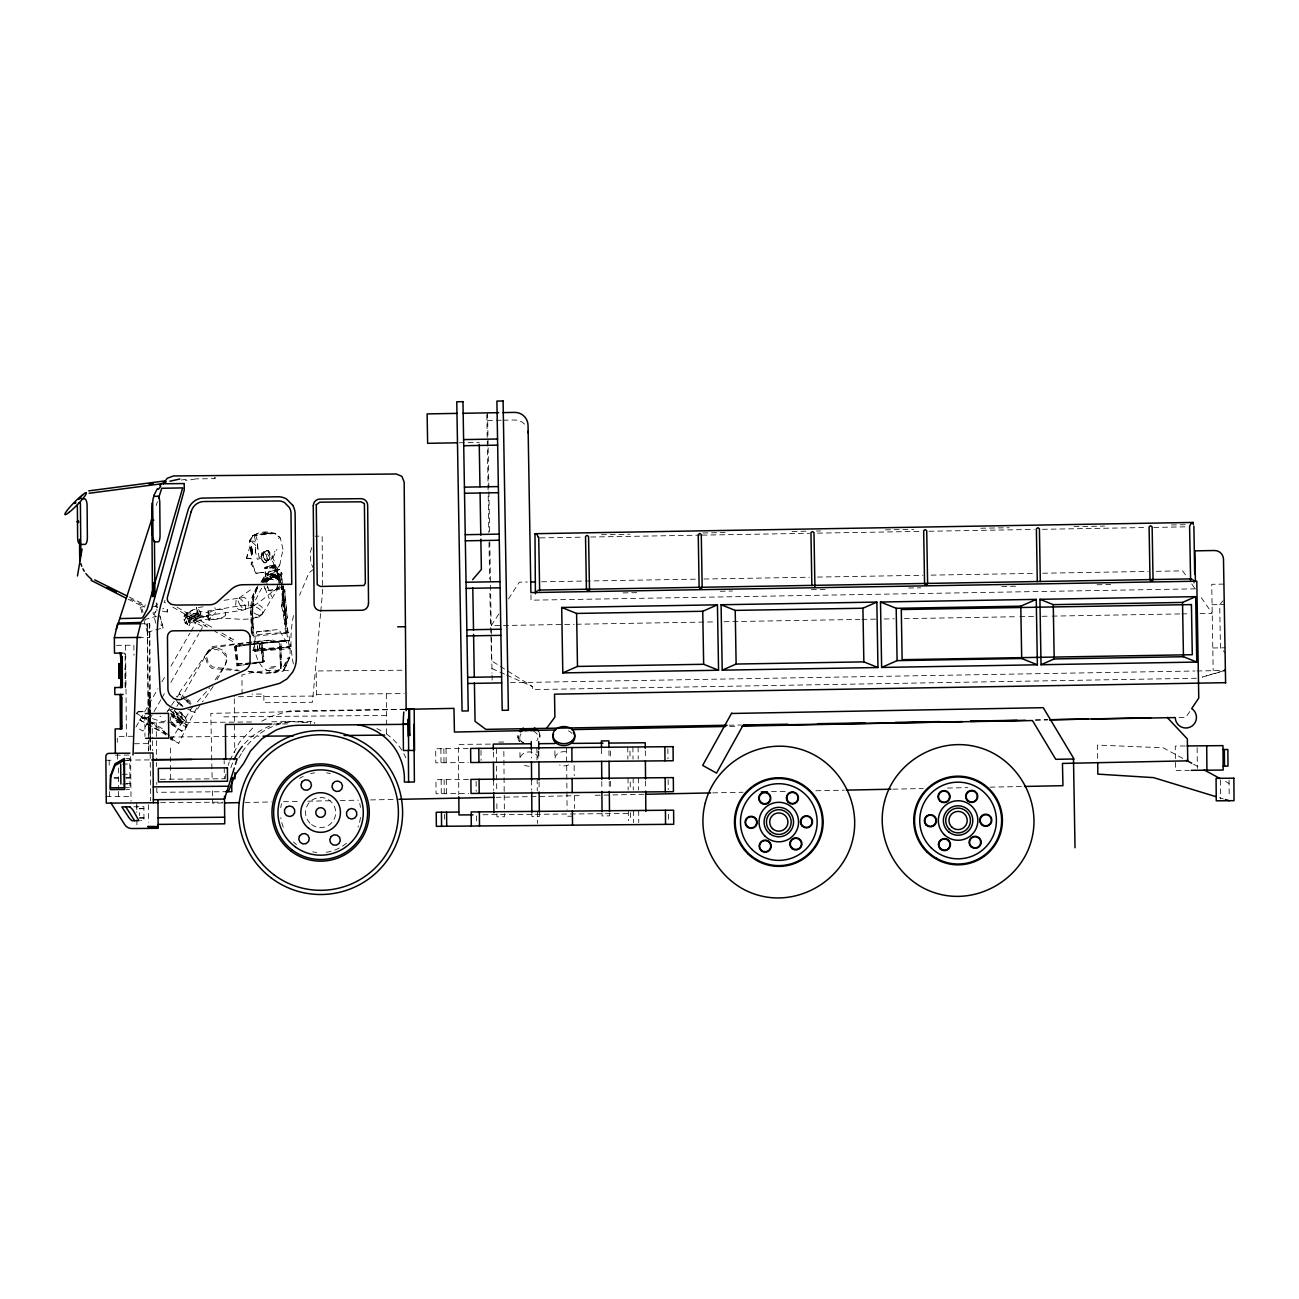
<?xml version="1.0" encoding="UTF-8"?>
<svg xmlns="http://www.w3.org/2000/svg" width="1299" height="1299" viewBox="0 0 1299 1299"><rect width="100%" height="100%" fill="white"/><g stroke="black" fill="none" stroke-linecap="round" stroke-linejoin="round"><path stroke-width="0.75" stroke-dasharray="5 3.75" d="M253.191 632.175L252.623 614.768L254.766 651.367L290.164 648.721L278.96 629.43L256.764 631.817C252.704 644.531 254.344 658.414 263.583 668.449L271.832 672.33L278.327 671.794L283.036 671.145L285.991 666.192L283.036 671.145M282.987 549.331L280.292 537.883C273.407 529.05 252.493 529.781 249.668 542.008L250.139 545.548L246.55 558.148L251.324 558.895L248.482 558.197L250.967 558.651L252.022 565.39L255.822 573.314L263.794 572.437L262.122 572.55L269.445 574.45L278.538 570.147L279.642 564.968L275.973 570.456L274.738 561.704L268.536 550.321L263.551 551.02L263.177 556.459L259.069 557.628L257.429 543.68L253.24 540.936L249.489 541.91L252.022 542.056L255.692 545.288L255.578 552.124L257.267 559.301L261.229 558.261L261.44 552.984L266.295 552.4L273.504 562.857L275.42 570.959L279.772 565.097L283.003 549.331M251.259 627.206L251.243 634.448C252.298 618.032 246.713 597.946 259.021 584.712M252.298 554.3L251.519 547.252L251.681 550.256M195.597 478.974L185.513 480.646M255.578 552.124L255.692 545.288M251.357 630.941L251.08 611.115M290.164 648.721L289.921 657.18L283.085 671.063M187.235 616.44L187.283 615.109L184.263 619.201L185.416 623.39L187.949 618.876L187.121 616.895M215.309 477.48L215.001 478.665L196.117 478.86M251.746 634.123L253.37 595.77L256.845 587.554M252.915 599.277L252.607 624.283M251.486 547.593L251.584 546.376M252.655 553.812L252.591 550.208M248.06 671.274L264.07 673.191L274.657 672.914L281.152 669.586L281.022 643.719L273.504 640.358L253.906 641.738M320.577 613.55L312.442 702.288L263.908 702.71L263.827 694.007L251.974 694.121M320.772 611.537L322.607 591.37L322.136 536.13L315.365 536.195M266.051 574.109L263.535 581.53L271.637 574.223L282.094 574.028L279.447 569.417L271.069 570.846L265.305 574.661L260.206 583.43M125.126 687.431L125.029 668.287M281.022 643.719L281.152 669.586M125.386 687.431L125.11 653.186L120.125 653.105M252.282 596.598L252.038 598.173L255.383 590.055L257.657 587.538M260.985 556.849L262.901 553.244L265.986 553.098L267.675 560.632L266.409 562.597L264.087 562.824L261.408 559.56L260.985 556.849L263.502 553.082M225.068 779.027L226.302 772.142M251.438 547.382L251.99 553.179M169.99 721.383L170.9 716.902L175.868 708.182M251.519 546.944L252.574 550.208M268.52 560.616L266.116 560.941L263.21 557.888L263.324 552.627L266.896 550.63L268.276 550.971L269.835 553.942L269.997 558.489L268.016 560.697L269.478 558.57L269.315 554.024L267.773 551.036L266.376 550.695M266.116 560.941L263.713 557.807L263.307 555.079L263.827 552.546L266.896 550.63M250.804 547.626L250.837 548.178M262.463 582.342L263.307 578.542M264.541 581.059L266.539 579.11L267.464 575.441L273.488 572.973L276.947 569.303M257.007 588.593L252.818 599.537M246.55 558.148L247.703 554.218L246.453 558.213L250.967 558.651M228.186 765.42L229.225 762.091M311.792 547.561L310.591 551.361L310.688 562.305L312.929 567.484M277.499 586.206L276.59 589.015C265.207 595.997 252.818 611.407 238.415 609.377L235.639 605.967L236.077 600.349L252.753 588.138M156.189 505.522L157.423 501.69M257.316 588.593C249.814 603.028 253.467 619.867 252.444 635.471L270.322 633.279L288.735 632.743L290.245 646.772L252.428 650.231M229.744 760.418L239.552 742.151L253.516 727.164M272.806 558.278L276.931 549.347M270.874 560.08L274.998 551.149M155.912 611.163L155.117 612.511L155.766 611.439M283.474 666.858L287.647 658.025M284.79 665.867L289.125 656.921M274.69 533.223C266.344 533.727 251.551 530.301 249.489 541.91L253.013 535.334L273.651 533.191M249.668 542.008L253.029 535.675M196.506 615.515L197.562 607.656L203.082 606.779M171.5 715.879C213.539 741.891 151.999 713.021 179.944 712.972C193.194 718.915 182.964 734.39 178.775 743.239L170.039 739.099L171.971 737.036L169.195 735.445M279.123 586.839L262.317 614.102L259.004 616.944L256.212 617.496L251.227 614.736L250.058 610.611L261.635 588.187M187.689 622.87L187.381 624.722L185.806 621.295L187.949 618.876M176.859 706.445L181.828 697.742M213.198 686.392L202.449 701.882M216.998 679.702L224.63 666.322L226.383 660.899L224.971 654.988L221.463 651.091L216.105 649.321L210.568 650.507L206.362 654.306L181.6 697.368M165.022 600.333L164.015 602.07L165.574 602.963M195.857 618.048L193.843 621.539L204.284 627.531L206.281 624.056M135.924 727.034L157.91 688.779M161.92 681.829L165.915 674.879M170.916 666.176L189.914 633.149M190.904 631.411L195.905 622.708M160.865 699.739L142.874 731.028L136.379 727.294M161.872 698.001L165.866 691.036M170.867 682.348L198.861 633.668M199.867 631.931L202.855 626.719M229.501 639.725L230.508 637.988M498.767 613.989L491.201 625.712L574.239 624.283M508.494 598.92L519.308 582.179L527.426 582.033M265.792 562.759L267.074 560.795L266.847 556.329L264.72 552.643M166.077 734.958L163.739 731.646L164.729 730.135L136.33 713.281L164.015 731.581M169.893 737.264L172.28 738.352L181.746 722.877L181.925 713.443L179.051 710.667M260.985 582.472L263.908 578.087M1189.738 711.56L1185.857 717.405L1177.008 717.551M200.225 704.919L195.191 712.339L189.703 710.975M167.019 711.949L170.396 706.997M171.517 705.341L176.014 698.732M177.135 697.092L179.392 693.78L186.504 698.407M192.95 706.607C187.446 711.592 180.999 734.146 171.257 722.796M215.098 679.913L224.873 665.656L227.081 660.412L225.961 654.176L222.925 650.231L217.696 648.006L212.046 648.704L207.515 652.13L176.437 696.881M187.056 616.522L184.312 620.386L184.085 616.473L187.267 613.372L185.059 615.19M191.002 618.064C186.195 619.201 189.053 630.177 189.768 623.682L200.225 615.206L200.744 612.267L197.838 608.76L192.707 609.848L184.539 614.768L183.922 616.993L188.258 616.635L196.62 613.16L189.232 614.037M197.383 701.898L209.659 687.837M1223.057 600.771L1219.712 604.587L1220.443 647.86L1225.087 652.78M270.63 574.97L282.127 574.028L279.447 569.417L276.216 569.709L272.871 573.427L266.945 575.83L266.133 579.403L275.242 576.383L279.317 578.152L281.445 584.112M167.327 609.637C165.963 616.067 170.948 607.023 162.651 608.711M185.643 616.229L187.121 614.638L185.806 614.508M266.863 581.286L269.526 578.445L272.741 577.276L279.041 578.201L281.152 577.292L282.841 584.063M1194.788 582.845L1193.261 582.861M267.123 581.351L270.923 577.617L275.989 575.798L279.545 577.974L283.052 589.616L281.721 606.195L289.726 648.915L289.174 647.681L282.127 647.909L254.766 651.367M263.226 581.254L266.198 578.299L272.27 575.782L279.48 576.155L281.38 582.358M262.983 582.829C269.153 579.825 265.564 569.108 273.667 568.524L277.012 569.514L279.496 578.006L275.826 575.749L268.016 579.468L275.826 575.749L281.152 577.292M265.028 581.303L268.032 578.315L274.138 575.766L281.331 576.155L280.86 575.116C273.212 572.989 266.75 577.406 261.716 582.585M279.236 585.102L276.508 567.078L274.349 565.097L264.899 567.452L267.026 584.729M166.061 734.844L139.756 720.003C146.365 713.524 156.643 721.594 164.161 721.676L168.561 718.201M267.626 580.442L272.611 577.324L279.041 578.201L279.61 581.611M171.517 724.501L181.86 731.175L186.228 727.375L196.912 707.744M189.021 612.349L192.431 610.221L186.812 613.096M136.33 713.281L138.181 711.803L142.793 711.284M313.676 569.222L308.902 572.859L302.212 589.145A121.002 121.002 0 0 0 299.566 595.234M253.419 650.279L276.346 648.834L290.456 646.61L289.58 640.439L253.191 644.336M239.503 670.917L211.948 668.433L207.499 664.26L205.729 658.398L207.142 652.455L211.331 648.006L256.569 641.365L272.124 639.887L279.707 642.989L280.487 668.855L274.089 672.444L263.567 673.126L247.524 671.648M261.765 721.254L270.679 716.512L289.888 710.91L403.583 709.238M276.768 579.922L279.529 578.51M275.161 576.269L266.311 580.734L275.161 576.269L277.856 577.6L276.216 569.709M234.632 646.87L261.034 643.151L262.869 662.311L236.921 665.819L234.957 651.854L234.632 646.87L261.034 643.151M236.921 665.819L263.616 661.954M267.578 580.312L270.224 579.127L266.977 580.361M170.916 737.507L171.971 737.036M265.954 579.874L272.027 577.357L279.236 577.73L280.194 580.832M214.887 478.698L214.432 477.496M141.948 612.706L140.519 607.347L141.477 607.006L143.02 612.316M161.19 625.468L162.359 625.03L159.988 616.489M143.832 619.85L147.274 632.288L148.524 631.85L145.066 619.396L156.643 616.294M159.712 615.336L163.154 627.79L161.92 628.229L160.93 624.673M278.587 538.5L279.545 537.607M266.539 579.11L273.716 577.065L278.7 579.825L279.545 582.407M184.49 615.417L187.494 614.411M195.061 613.372L189.573 615.726L187.202 618.811L195.759 615.369M139.756 720.003L165.834 733.545M267.221 580.215L271.426 579.175L274.251 579.987M1223.463 670.739L1202.289 677.071L1223.463 671.031M140.519 607.347L145.131 606M270.338 571.398L279.447 569.417M152.47 606.925L156.87 605.707L155.945 606.048L157.049 610.433M147.274 632.288L163.154 627.79M261.408 559.56L264.704 562.678L266.409 562.597M252.672 643.817L283.848 640.504M223.996 600.3L244.342 597.459L247.167 599.375L248.645 602.427L248.385 605.821L246.453 608.63L243.368 610.108L198.276 616.863L197.48 612.657M192.966 615.466L196.198 614.654M197.237 612.381C201.296 610.676 214.562 612.284 209.399 618.973L198.958 620.321L201.702 620.256L198.39 620.678L192.073 624.202L193.519 621.149L200.647 617.22L197.61 618.762L198.406 619.461L197.221 618.519L198.114 618.811L194.639 619.461L189.492 622.773L191.294 619.428L198.487 615.742L187.543 621.133L188.095 619.282L192.479 615.629L197.529 613.956C200.777 618.113 220.002 618.227 214.822 607.688M189.979 621.231L188.355 621.523L189.427 620.743L187.835 623.147L187.348 622.205L188.176 623.796M275.859 565.942L264.899 567.452L275.697 565.796M267.935 590.736C295.831 583.641 265.223 597.313 267.334 586.726M208.051 611.001L209.074 620.256C224.354 614.216 249.57 625.339 262.544 613.518L263.145 610.254L261.992 607.153L259.378 605.058L242.881 605.334L208.051 611.001L208.96 620.273M192.463 616.635L195.581 616.132M254.604 636.185L288.735 632.743M285.147 640.212L289.466 640.586L255.318 644.028M172.572 709.4L169.422 709.887L167.701 710.975L168.497 711.316M253.289 643.249L289.58 640.439M259.946 648.915L259.28 642.696L259.946 648.915L253.857 649.955L253.256 646.886M252.607 535.708L275.258 533.369L263.859 532.996M181.34 479.981L189.378 478.925M251.909 641.982L212.435 646.512L208.149 650.848L206.59 656.758L208.197 662.652L212.533 666.939L238.09 670.073M250.317 663.172L237.408 664.114L235.671 645.457L251.665 643.59M253.662 643.362L262.219 642.696L264.314 661.532L252.315 662.945M235.671 645.457L252.217 643.866M254.214 643.622L262.219 642.696M237.408 664.114L264.314 661.532M259.849 648.899L290.456 646.61M270.354 630.908L256.764 631.817M253.825 643.849L289.368 640.602M270.906 667.004L278.376 666.322M269.202 668.287L276.655 667.621M278.668 576.983L276.606 569.433L279.366 569.417M405.32 709.351L210.795 713.362L212.143 779.221M729.794 726.385L737.897 726.222M1035.53 720.084L1047.676 719.841M222.762 802.961L212.63 803.172L212.354 789.191M245.024 802.506L271.345 801.954M283.491 801.71L299.696 801.369M307.782 801.207L332.089 800.704M340.176 800.541L358.394 800.168M370.556 799.924L394.847 799.421M496.072 797.342L579.078 795.621M595.267 795.297L643.866 794.29M712.696 792.877L743.06 792.244M771.395 791.676L785.57 791.383M815.934 790.75L844.285 790.165M892.868 789.175L923.248 788.542M947.539 788.038L967.787 787.632M990.049 787.162L1022.443 786.496M501.219 420.227L487.693 420.454L487.206 414.771M503.151 420.194L514.729 419.999A13.217 13.217 0 0 1 526.29 426.413M459.375 442.78L479.217 442.439M601.453 534.701L629.853 534.214M702.873 532.963L725.183 532.59M792.13 531.437L808.351 531.161M816.47 531.015L820.53 530.95M885.431 529.846L913.83 529.359M980.761 528.222L1009.161 527.735M1074.078 526.615L1104.491 526.095M1171.438 524.958L1187.659 524.682M540.124 537.883L582.666 537.169M590.769 537.023L700.129 535.156M702.158 535.123L809.488 533.288M817.591 533.142L920.877 531.388M928.98 531.242L1034.296 529.44M1042.399 529.31L1145.686 527.54M1153.788 527.41L1186.182 526.842M541.618 581.79L695.793 579.159M703.912 579.029L809.391 577.227M817.509 577.081L922.988 575.278M931.107 575.132L1034.556 573.379M1042.675 573.232L1148.154 571.43M1156.272 571.3L1182.642 570.846L1186.052 575.749M623.033 592.896L637.208 592.653M720.263 591.24L732.409 591.029M811.404 589.681L825.579 589.437M908.634 588.025L920.78 587.814M1001.805 586.434L1015.98 586.19M1097.005 584.794L1111.181 584.55M1223.918 584.095L1211.723 584.306L1213.185 670.69M1195.535 588.837L531.031 600.187L530.934 594.146M1212.064 604.717L1224.259 604.506M576.269 624.251L713.995 621.896M724.111 621.734L859.808 619.412M861.838 619.379L876.013 619.136M884.116 618.99L894.248 618.811M904.364 618.649L1017.783 616.7M1019.812 616.668L1033.988 616.424M1042.09 616.294L1050.193 616.148M1052.206 616.116L1179.801 613.94M1181.83 613.907L1187.903 613.794M1200.065 613.599L1212.211 613.388L1199.708 595.38M1212.811 647.99L1225.006 647.779M510.41 682.689L1194.966 670.998M1196.996 670.966L1224.275 670.495M1196.411 678.257L532.558 689.607L532.509 686.57L491.558 660.85L489.853 593.286M729.08 725.215L741.242 725.004M1035.319 719.987L1047.481 719.776M140.065 623.78L149.791 623.682L150.619 751.098M138.49 637.452L149.905 637.354M116.439 645.343L133.878 645.181L133.976 655.297M401.943 670.219L316.209 670.966L316.42 696.037L234.258 696.751M316.404 694.364L404.151 693.585M223.801 716.853L386.485 715.44M251.551 721.968L152.178 722.829L152.324 738.725M271.832 721.789L314.667 721.416L314.699 723.657M273.716 724.03L289.823 723.884M133.018 736.273L117.235 736.403L117.3 742.346M170.023 737.004L258.939 736.224M134.43 743.742L150.554 743.613M490.34 744.116L458.352 744.392L458.791 794.728M468.241 748.468L435.685 748.744L435.798 762.822L468.354 762.545M115.367 755.157L129.056 755.044M1185.208 745.967L1175.254 746.048L1175.465 770.453L1189.397 770.339M126.198 758.47L129.77 758.437L130.03 789.419L126.068 789.451M105.901 760.272L113.516 760.207M126.847 760.094L151.756 759.883M124.038 760.418L129.786 760.37M122.528 764.088L129.819 764.023M122.301 774.301L129.9 774.236M114.036 777.646L118.014 777.598M125.954 777.533L129.932 777.5M114.344 778.312L118.241 778.28M126.035 778.215L129.932 778.182M160.394 779.286L224.337 778.734L224.175 760.646M468.501 779.4L435.944 779.692L436.074 793.77L468.63 793.478M126.182 783.378L129.981 783.346M122.691 784.028L129.981 783.963M124.282 787.714L130.014 787.665M227.78 791.692L156.838 792.309L156.757 782.388M106.209 796.579L130.972 796.368M160.605 802.685L222.551 802.149M133.813 806.793L143.864 806.695L143.994 820.627L140.584 820.659M143.88 808.481L139.334 808.514L139.399 815.675M139.334 808.741L143.88 808.692M482.952 814.749L627.774 813.499M139.415 817.85L143.962 817.818M139.415 818.061L143.962 818.029M572.729 816.194L567.143 816.243L567.127 813.791M142.046 711.787L138.181 711.803L136.59 713.183L137.84 711.3L143.978 711.771M275.161 533.564L263.908 533.175L275.161 533.564L280.162 538.03M263.908 533.175L274.609 533.418M167.214 612.056L161.693 610.92M159.939 716.285L160.8 716.399M307.895 722.439L290.083 721.627A66.622 66.168 89.5 0 0 273.147 724.858M300.442 721.854L303.836 722.471M187.9 709.433L190.921 710.082M190.45 613.891L189.979 612.267M269.445 574.45L262.544 572.372L256.049 573.216L251.519 561.623M1219.534 797.748L1223.414 798.934M175.446 698.31L177.476 702.288L182.266 705.422M198.568 614.703L205.486 616.976L191.667 618.259L192.642 616.213L198.747 613.307L199.51 615.255M491.931 668.547L504.84 674.278M506.691 675.107L532.509 686.57M181.925 713.443L179.278 711.381M129.299 597.102L145.423 605.042M130.55 599.066L144.887 606.13M128.228 599.245L144.351 607.201M1182.772 758.389L1163.19 747.802L1097.558 745.074L1097.704 760.564M1193.456 764.169L1200.585 768.018M1225.525 781.495L1229.081 783.411M171.095 738.628L178.775 743.239M177.102 607.266L214.156 628.586M221.885 633.019L234.502 640.277L233.495 642.015L214.855 631.298M172.783 607.104L209.983 628.505M185.773 717.551L179.944 712.972M183.646 698.667L191.067 703.441M170.965 723.527L181.86 731.175M163.739 731.646L167.944 734.357M190.596 704.318L185.481 700.827M176.112 719.906L180.155 722.585M183.013 706.851L178.889 702.012M190.612 703.003L183.256 697.417M170.494 713.898L174.131 716.561M187.738 699.382L190.206 701.33M171.143 721.53L176.989 726.563M181.6 705.958L177.476 702.288M170.965 713.151L181.746 722.877L171.436 714.759M174.845 710.991L182.331 717.925L175.186 712.079M274.349 565.097L266.003 566.38M179.392 693.78L180.496 695.014M155.604 606.032L156.854 607.559M1191.735 583.933L1195.145 588.837M156.643 603.158L157.552 604.587M186.845 623.682L187.381 624.722M264.899 588.09L269.234 598.612M267.448 586.174L271.718 596.744M250.788 549.428L251.308 554.429L250.821 548.064M279.496 578.006L276.33 569.465L279.496 578.006L277.466 569.482M185.026 622.318L185.416 623.39M264.184 586.336L265.337 589.551M282.094 585.979L283.377 589.697L281.721 606.195L283.637 596.209L283.263 585.752M255.578 534.977L257.316 540.222M183.955 619.282L184.312 620.386M171.971 737.329L172.28 738.352M156.107 602.947L157.65 608.257M154.029 612.316L155.604 617.707M280.86 575.116L282.662 581.4M155.848 623.26L152.99 612.706M252.136 553.926L251.584 550.419M254.36 536.114L255.643 541.764M287.761 632.905L283.913 610.351L281.867 586.174M197.302 611.634L196.49 607.429L198.276 616.863M288.151 632.613L284.741 609.734L283.085 585.264M262.869 662.311L260.596 643.362M261.586 556.686L262.008 559.398M263.388 661.077L261.667 642.42M250.821 547.269L250.983 548.551M251.373 553.764L251.568 555.241L251.519 554.121M235.087 646.642L237.668 665.461M124.834 653.105L124.899 654.404M279.041 578.201L280.275 587.911M236.223 645.733L238.318 664.585M250.983 548.454L251.389 552.465M251.178 551.945L250.723 548.811M251.373 553.845L251.178 551.929M285.536 633.246L281.315 585.849M283.231 586.823L286.673 632.386M250.967 549.834L251.08 550.89M284.741 609.734L285.845 622.237M250.886 548.876L250.983 549.883M251.373 552.416L251.47 553.423M251.454 553.342L251.535 554.235M283.426 586.32L283.978 594.065M280.487 668.855L279.707 642.989M487.563 412.871L489.626 533.418M489.772 541.488L492.012 673.126M492.045 675.107L492.159 681.033M486.816 414.901L488.164 493.961M488.197 495.991L488.814 532.476M488.992 542.609L489.626 579.11M257.429 543.68L257.494 550.338M150.375 737.166L149.856 692.318L148.8 692.335L149.174 735.234M149.012 692.335L149.499 735.218M1229.065 780.098L1229.211 796.969M1220.378 780.179L1220.54 798.917M1197.142 747.737L1197.337 768.391M667.848 748.727L667.946 758.795M668.124 779.676L668.206 789.727M668.433 814.262L668.498 822.316M645.311 750.757L645.359 756.992M645.571 781.056L645.635 789.078M638.118 746.974L638.215 759.054M638.377 777.922L638.491 789.987M638.67 810.495L638.767 822.576M632.889 747.022L633.003 759.103M633.165 777.971L633.263 790.036M633.441 810.544L633.555 822.624M629.966 751.066L630.031 759.119M630.226 782.014L630.291 790.068M630.502 812.589L630.567 820.627M627.758 747.071L627.872 759.136M628.034 778.004L628.131 790.084M628.31 810.592L628.407 820.643M610.368 751.066L610.416 757.285M610.627 781.365L610.692 789.386M608.971 750.513L609.02 757.301M609.231 781.381L609.296 789.435M609.507 813.418L609.54 815.869L602.087 815.934L602.07 813.483M601.502 748.711L601.583 757.366M601.794 781.446L601.859 789.5M574.142 765.598L574.239 775.665M574.418 795.719L574.515 808.4M566.543 748.062L567.078 809.423M554.868 750.919L554.949 758.843A9.109 7.128 -0.5 0 1 568.556 752.543M539.864 735.315L539.881 737.215A10.96 8.573 -0.5 0 0 538.387 732.945M538.793 751.131L538.841 757.918M539.053 781.982L539.117 790.052M539.329 813.369L539.361 816.486L531.908 816.551L531.892 813.434M538.159 751.066L538.224 758.989A9.109 7.128 -0.5 0 0 529.05 751.926A9.109 7.128 -0.5 0 0 520.006 759.136L519.909 749.247M536.893 747.867L537.007 759.931M537.169 778.799L537.266 790.88M537.445 811.388L537.559 823.452M531.323 748.354L531.405 757.983M531.6 780.049L531.681 790.117M519.811 737.394L519.844 741.339M517.96 737.41L517.944 735.51A10.96 8.573 -0.5 0 0 523.497 742.898M503.752 742.038L496.315 742.102M503.85 751.423L504.337 809.017M504.385 813.677L504.418 816.779L496.965 816.844L496.949 813.742M496.38 748.662L496.738 790.409M496.851 803.74L496.916 810.04M493.36 752.089L493.425 758.307M493.604 780.374L493.701 790.409M480.987 750.367L481.068 760.418M476.132 781.348L476.213 791.4M476.424 815.934L476.489 823.988M446.028 748.662L446.142 762.74M446.288 779.595L446.418 793.673M443.868 748.679L443.982 762.757M444.128 779.611L444.258 793.689M444.437 814.213L444.502 822.251M440.897 748.695L441.011 762.789M441.157 779.644L441.287 793.721M386.29 693.747L386.647 735.104M310.607 721.448L310.64 723.705M242.085 694.202L241.923 674.96A137.191 137.191 0 0 1 288.768 670.739M234.275 698.748L234.746 752.511M170.396 747.98L170.689 780.147M156.237 722.796L156.383 738.693M156.4 740.674L156.562 760.532M156.578 762.529L156.627 766.491M152.34 740.706L152.421 750.643M149.271 623.699L150.099 743.613M149.645 692.318L150.603 800.817M148.411 804.747L148.573 822.332M144.79 715.457L144.968 736.452M136.72 802.896L136.817 812.378M136.882 819.815L136.931 826.749M130.631 756.619L131.02 801.288M125.597 645.262L126.393 736.322M118.339 767.985L118.534 789.565M118.55 791.513L118.615 799.356M117.397 754.232L117.446 760.175M109.165 760.24L109.23 768.082M109.425 791.594L109.506 799.437M136.785 809.715L136.817 807.426A74.985 63.456 -0.5 0 1 136.898 805.656M360.456 817.412A40.123 40.123 0 0 1 358.004 827.122M346.508 843.181A40.123 40.123 0 0 1 324.701 852.453M316.745 852.469A40.123 40.123 0 0 1 312.75 851.868M296.481 844.577A40.123 40.123 0 0 1 293.428 842.028M283.312 827.268A40.123 40.123 0 0 1 280.828 817.639M280.795 807.637A40.123 40.123 0 0 1 281.477 803.724M299.631 778.328A40.123 40.123 0 0 1 303.154 776.412M310.623 773.668A40.123 40.123 0 0 1 314.569 772.856M326.52 772.84A40.123 40.123 0 0 1 330.449 773.619M359.726 803.496A40.123 40.123 0 0 1 360.424 807.41M293.363 664A121.002 121.002 0 0 1 293.736 614.313M264.769 582.975A6.609 6.592 53.1 0 1 273.553 579.809M277.32 585.232A6.609 6.592 53.1 0 1 274.527 591.191M267.334 581.059A6.609 6.592 53.1 0 1 278.717 580.101M279.285 586.661A6.609 6.592 53.1 0 1 277.077 589.275M376.889 728.625A55.63 55.484 89.5 0 1 381.094 730.671M386.404 733.935A55.63 55.484 89.5 0 1 403.063 752.235M403.81 753.599A55.63 55.484 89.5 0 1 405.824 757.82M404.216 709.692A24.584 1.721 89.5 0 1 404.346 709.222M230.881 767.677A66.622 66.168 89.5 0 1 233.349 761.165M244.553 743.694A66.622 66.168 89.5 0 1 269.9 726.044M238.886 757.999A66.622 66.168 89.5 0 1 241.403 753.436M242.328 751.959A66.622 66.168 89.5 0 1 294.142 721.594M529.18 766.199A9.109 7.128 -0.5 0 1 524.617 765.273M524.423 743.531A9.109 7.128 -0.5 0 1 520.996 733.805M533.434 731.093A9.109 7.128 -0.5 0 1 536.844 740.803M538.354 731.045A10.96 8.573 -0.5 0 1 539.231 738.27M519.47 741.68A10.96 8.573 -0.5 0 1 518.61 734.455M568.67 764.9A9.109 7.128 -0.5 0 1 559.56 764.981M568.377 730.785A9.109 7.128 -0.5 0 1 571.739 733.367M251.162 563.717L251.129 564.497A9.337 2.419 -87.5 0 0 251.746 564.221L252.444 561.882L251.568 564.367A9.337 1.25 -88.9 0 1 251.178 564.448L251.194 563.685A7.567 1.023 -88.9 0 0 251.454 563.701L251.876 562.418L251.779 563.393A7.567 1.965 -87.5 0 1 251.162 563.717M225.377 615.028C224.987 618.308 204.998 623.812 207.174 614.265C209.821 610.839 227.098 604.408 225.377 615.028M200.809 613.631L200.631 614.443L200.809 613.631M289.498 657.375L285.877 666.355L289.498 657.375M142.192 718.103L148.752 718.558L142.192 718.103M210.406 617.902L209.577 618.616L210.406 617.902M284.838 589.746L282.955 591.159L285.91 620.532L287.29 619.493L284.838 589.746M284.741 591.516L283.296 592.604L284.887 609.702L286.332 608.614L284.741 591.516M286.397 609.994L285.082 611.001L285.829 619.152L287.16 618.162L286.397 609.994M258.046 650.344L257.316 644.174L257.884 650.377M251.551 548.795L251.616 550.776L251.551 548.795M267.919 568.085L264.606 568.718L276.508 567.078L267.919 568.085M258.485 615.125L255.465 613.924A6.609 3.15 31.8 0 1 251.535 606.877A6.609 3.15 31.8 0 1 261.099 610.644A6.609 3.15 31.8 0 1 258.485 615.125M170.153 710.212L182.315 720.831L170.153 710.212M174.748 715.603L173.124 714.677L186.683 725.021L174.748 715.603M177.46 714.726L176.226 713.995L186.488 722.082L177.46 714.726M240.283 605.415L238.643 602.476A6.609 2.176 57.8 0 1 240.542 598.904A6.609 2.176 57.8 0 1 245.738 608.257A6.609 2.176 57.8 0 1 240.283 605.415M148.232 714.515L147.436 623.715L148.216 714.515M148.443 738.725L148.248 716.528L148.427 738.725M148.541 750.838L148.459 740.739L148.524 750.838M311.565 824.556A15.052 15.052 0 0 0 335.564 814.359A15.052 15.052 0 0 0 314.748 798.658A15.052 15.052 0 0 0 311.565 824.556"/><path stroke-width="1.5" d="M119.573 675.61C119.427 679.88 119.264 659.291 119.687 664.357M121.684 726.774L121.635 728.771M119.784 677.64L119.752 674.327M119.752 676.081L119.638 674.863L119.752 678.403L119.963 672.703M122.398 686.473L122.171 656.515M119.443 674.132L119.557 678.435L119.605 674.1M119.589 663.724L119.573 667.556M119.963 678.11L119.589 668.352M120.791 728.885L121.684 726.352L121.343 694.608M121.359 728.853L121.797 697.92L120.628 694.527M119.281 670.787L119.232 665.348M1190.598 579.987L1189.592 526.16L1191.151 523.546M586.434 589.421L585.524 536.487L587.018 535.383L588.561 536.438L589.502 591.321M699.138 587.489L698.229 534.555L699.739 533.467L701.281 534.506L702.174 587.44M811.859 585.573L810.949 532.639L812.46 531.535L813.986 532.59L814.928 587.473M924.563 583.641L923.67 530.706L925.164 529.602L926.707 530.658L927.616 583.592M1037.284 581.708L1036.375 528.774L1037.885 527.686L1039.411 528.725L1040.32 581.66M1150.005 579.792L1149.095 526.858L1150.589 525.754L1152.132 526.809L1153.041 579.744M77.453 575.977L82.081 549.022M535.399 593.773L534.993 533.694L1193.196 522.442L1193.229 524.585M537.088 534.717L538.452 537.851M1190.517 579.549L1192.092 579.175M122.041 653.088L114.474 653.153L114.361 637.663L117.527 623.975L140.601 623.764L137.207 637.468L133.034 754.995M77.485 521.743L78.525 521.143M78.492 522.133L77.031 521.76L78.541 521.743M152.892 589.746L147.307 608.987L142.841 617.35A8.362 2.468 -73.2 0 1 141.559 618.097L119.752 618.568M154.516 584.079L182.688 487.904L161.742 488.278L158.657 497.858M234.291 767.985L224.516 799.08L153.363 799.713M235.428 764.332L237.149 758.86L153.022 759.59M121.489 727.878L121.051 728.771M116.309 629.268L152.486 517.018M163.203 483.764L167.246 478.276L173.481 475.954L396.325 474.005L401.846 476.327L404.168 481.994L406.165 710.715M153.785 495.52L157.406 488.651M731.727 712.989L702.662 765.403L716.528 773.1L742.947 725.508L1032.478 720.555L1055.746 759.314L1074.062 759.006L1043.243 707.679L732.019 713.476M78.573 502.745L80.018 502.924L78.573 503.33M535.675 592.799L536.942 591.159M546.554 728.333L554.9 717.097L554.511 694.169L1225.606 682.689M120.434 687.496L121.343 678.159M472.641 579.711L481.377 569.433L480.857 539.182M152.6 520.331L151.252 519.99L152.584 519.405M159.809 485.647L162.554 483.017M120.823 687.463L121.44 656.515L120.125 653.105M699.609 588.691L701.752 588.658M925.034 584.842L927.177 584.794M1150.459 580.978L1152.619 580.945M562.808 672.898L577.487 666.436L703.652 664.276L718.558 670.235L717.438 604.814L561.688 607.477L562.808 672.898L718.558 670.235M561.688 607.477L576.594 613.437L702.743 611.277L717.438 604.814M722.212 670.17L736.127 664.049L863.851 661.873L877.962 667.524L876.841 602.087L721.091 604.749L722.212 670.17L877.962 667.524M721.091 604.749L735.218 610.4L862.926 608.224L876.841 602.087M881.631 667.459L897.089 660.639L1021.696 658.512L1037.381 664.796L1036.261 599.375L880.511 602.022L881.631 667.459L1037.381 664.796M880.511 602.022L896.196 608.305L1020.787 606.178L1036.261 599.375M1041.035 664.731L1054.187 658.934L1183.454 656.726L1196.785 662.068L1195.665 596.647L1039.914 599.31L1041.035 664.731L1196.785 662.068M1039.914 599.31L1053.262 604.636L1182.528 602.427L1195.665 596.647M538.046 590.347L539.556 590.331M1192.238 522.75L1193.196 522.442M79.84 554.722L80.976 555.371L79.856 556.037M169.893 481.215L179.847 479.006M587.197 590.444L588.723 590.412M1225.379 670.17L1224.275 670.495L1225.395 670.479M77.696 522.604L78.541 522.539M88.738 490.876L165.103 480.89M149.19 484.186L153.217 483.65M89.111 493.263L161.417 483.796M163.187 483.78L164.015 483.748M165.038 483.748L184.214 483.553M118.306 623.065L140.828 622.448L151.528 609.41L184.247 490.145L184.231 483.585M405.32 709.351L453.952 708.361L454.439 732.051L555.68 729.973M571.869 729.632L725.751 726.466M741.94 726.141L962.64 721.594M970.743 721.432L1025.398 720.296M1049.706 719.792L1088.172 719.013M1092.215 718.932L1150.93 717.714M224.776 802.912L238.951 802.62M398.89 799.34L494.042 797.375M645.879 794.257L710.667 792.926M761.279 791.87L767.352 791.757M846.315 790.133L890.854 789.207M1024.473 786.463L1062.939 785.668L1062.468 763.422L1187.789 760.841L1187.335 738.904L1167.135 717.389M457.086 413.391L427.127 413.894L427.631 443.316L457.394 442.813M462.915 413.293L498.702 412.676M502.681 412.611L514.599 412.4A13.217 13.217 0 0 1 528.043 425.39L530.901 592.588L1196.785 581.205L1198.766 698.001L1191.686 708.637L1193.229 709.774A10.603 10.603 0 0 1 1190.079 727.131A10.603 10.603 0 0 1 1175.254 717.584L1049.511 719.743M463.613 439.598L497.549 439.013M463.711 445.719L497.663 445.135M464.425 487.157L498.361 486.573M464.522 493.279L498.475 492.694M465.237 534.701L499.173 534.116M465.334 540.822L499.287 540.238M466.049 582.261L499.985 581.676M531.486 581.968L535.545 581.903M466.146 588.382L500.099 587.798M539.913 590.038L1191.134 578.899M466.861 629.804L500.813 629.219M466.958 635.925L500.911 635.341M467.672 677.364L501.625 676.779M467.77 683.485L501.723 682.901M727.05 725.248L485.842 729.372L475.061 721.367L474.411 682.917M743.272 724.972L787.892 724.209M818.321 723.689L864.955 722.894M895.384 722.374L939.989 721.611M970.418 721.091L1017.068 720.296M81.35 498.848L84.597 498.816A6.836 2.436 89.5 0 1 87.098 505.636L87.374 537.542A6.836 2.436 89.5 0 1 85.003 544.395L80.132 544.443A6.836 2.436 89.5 0 1 79.807 544.395M320.658 610.627L362.112 610.254A6.609 6.576 89.5 0 0 368.461 603.499M397.689 626.816L405.434 626.735M114.344 637.663L140.828 637.436M122.203 663.659L119.037 663.692L119.118 678.143L122.155 678.11M114.783 687.544L122.301 687.48M123.145 694.478L114.832 694.559L114.783 687.544M405.58 709.222L414.186 709.14L414.543 750.416L403.421 750.513L403.193 724.176A24.584 1.721 89.5 0 1 403.827 712.031M145.358 713.557L168.513 713.346L168.74 738.157L145.569 738.352M271.702 724.046L225.409 724.436L225.717 759.233L224.175 759.249M403.193 724.176L408.422 724.144A24.584 1.721 89.5 0 1 409.575 709.189A35.593 3.946 89.5 0 0 408.99 711.722M121.797 728.885L115.14 728.934L115.351 753.144M262.983 736.192L293.395 735.916M344.073 735.478L384.634 735.12M531.275 743.759L493.295 744.1L493.344 749.653M538.728 743.694L554.803 743.548M572.891 743.401L603.028 743.142M609.069 743.077L645.246 742.768L645.294 748.321M129.932 753.176L108.872 753.355A3.036 3.036 0 0 0 105.852 756.424L106.274 803.155L158.608 802.701M134.706 753.144L152.957 752.982L153.396 802.75M1187.042 745.951L1222.96 745.626L1223.171 770.047L1191.199 770.323M1222.992 749.555L1227.864 749.507L1228.01 766.069L1223.138 766.118M151.756 759.883L191.976 759.525M231.433 778.669L234.973 778.637L234.924 772.613M153.25 786.885L228.559 786.22M225.75 791.708L231.839 791.659A66.622 66.168 89.5 0 1 232.537 777.792M458.693 812.07L436.237 812.265L436.35 826.343L673.726 824.28L673.613 810.186L471.18 811.956L471.293 826.05M472.966 814.846L458.969 814.96L458.807 796.725M158.088 817.802L224.678 817.217M158.137 824.394L224.727 823.81L224.483 796.271M158.153 826.489L147.68 826.57L158.169 826.895M226.335 791.318L228.559 791.383L235.103 774.918L243.562 763.633L250.528 750.968L261.797 738.887L275.534 730.363A58.455 58.309 89.5 0 1 298.835 725.28L407.675 724.322A35.593 3.946 89.5 0 1 408.016 719.419M534.993 533.694L535.967 533.954M1215.653 796.563L1153.577 777.63L1097.817 774.123L1097.72 762.497M1225.363 799.534L1229.244 800.704M127.513 596.209L94.697 579.89M107.249 587.57L116.212 591.987M126.425 598.368L91.06 580.344M1186.344 760.321L1191.686 763.211M1204.157 769.95L1220.183 778.604M120.888 694.527L121.408 726.774M120.255 653.137L121.213 664.39M1193.213 579.939L1194.544 581.546M74.709 503.541L75.894 502.599L74.611 503.363M120.758 694.624L121.505 697.92M292.778 505.36L286.543 499.027A16.627 16.546 89.5 0 0 278.067 496.754L201.913 498.102A16.465 16.367 89.5 0 0 192.333 502.827A17.179 17.098 89.5 0 0 188.387 509.013L160.735 605.139A108.142 107.59 89.5 0 0 157.455 637.695L160.004 688.632A21.433 21.32 89.5 0 0 161.872 697.206L166.97 704.237L171.744 707.435A19.81 19.696 89.5 0 0 182.883 709.189L279.577 683.388L287.014 678.906L292.616 672.168A27.49 27.344 89.5 0 0 296.367 657.992L295.117 514.095A17.877 17.796 89.5 0 0 292.778 505.36M125.824 806.858L134.576 820.708M111.016 803.123L124.785 824.686A8.411 8.411 0 0 0 131.93 828.535L158.169 828.307L157.926 799.664M119.167 663.692L119.313 678.143L119.07 663.692L119.297 667.166M409.088 731.824L409.802 735.575L409.575 709.189M119.703 666.663L119.638 665.088L119.752 673.532M119.459 678.143L119.346 669.066M1225.606 683.014L1223.496 559.187A8.817 8.817 0 0 0 1214.533 550.516L1194.885 550.857L1195.405 581.238M1193.878 526.095L1194.707 574.434M1182.528 602.427L1183.454 656.726M1073.494 759.006L1075.02 847.76M1053.262 604.636L1054.187 658.934M1020.787 606.178L1021.696 658.512M896.196 608.305L897.089 660.639M862.926 608.224L863.851 661.873M735.218 610.4L736.127 664.049M702.743 611.277L703.652 664.276M576.594 613.437L577.487 666.436M538.728 537.283L539.637 590.672M479.25 444.453L479.964 486.784M480.078 492.824L480.792 535.156M472.787 587.798L473.518 630.307M473.583 634.35L474.297 676.844M1224.356 749.539L1224.502 766.101M1206.706 745.772L1206.917 770.177M664.861 746.746L664.991 760.824M665.137 777.679L665.267 791.773M665.429 810.267L665.543 824.345M645.392 761.003L645.554 779.059M645.668 791.091L645.83 811.339M608.939 747.688L608.874 740.868L601.437 740.933L601.502 747.753M609.052 761.263L609.215 779.368M609.312 791.4L609.491 811.648M601.616 761.328L601.778 779.432M601.875 791.464L602.054 811.713M571.836 747.558L571.966 761.636M572.112 778.491L572.226 792.585M572.388 811.079L572.518 825.157M538.695 741.485L538.776 749.247M538.874 761.88L539.036 779.985M539.15 792.017L539.312 812.265M531.259 741.55L531.323 749.312M531.437 761.945L531.6 780.049M531.697 792.081L531.876 812.33M493.458 762.318L493.604 780.374M493.717 792.422L493.896 812.654M478.811 748.37L478.925 762.448M479.071 779.303L479.201 793.397M479.363 811.891L479.493 825.969M446.58 812.167L446.71 826.261M441.449 812.216L441.579 826.31M413.894 724.274L414.397 781.998L404.411 782.095L404.362 776.023A55.63 55.484 89.5 0 0 357.663 724.761M408.422 724.144L408.649 750.481M408.097 724.322L408.211 736.273M408.324 750.205L408.6 782.063M368.526 603.499L367.666 505.376A6.609 6.576 89.5 0 0 361.138 498.67L319.684 499.092A6.609 6.576 89.5 0 0 313.319 505.847M313.27 505.847L314.114 603.97A6.609 6.576 89.5 0 0 320.658 610.692M154.451 540.904L154.938 596.517M153.607 582.65L153.72 596.566M151.951 503.168L152.227 535.074M151.739 507.065L152.519 596.614M120.823 653.105L121.002 671.307M121.034 677.38L121.148 687.496M119.881 663.692L119.914 676.795L119.946 674.392M120.109 694.51L120.385 728.885M120.693 764.104L120.872 784.044M80.408 503.33L80.863 555.322M79.515 539.345L79.661 555.371A30.25 30.056 89.5 0 0 80.213 560.908M78.378 521.37L78.395 522.295M119.93 672.752L119.8 675.691M119.589 672.703L119.8 676.454M528.027 431.268A13.217 13.217 0 0 1 528.173 432.989M234.064 759.59A66.622 66.168 89.5 0 1 242.312 746.357M78.622 543.047A6.836 2.436 89.5 0 1 77.631 537.624L77.355 505.717A6.836 2.436 89.5 0 1 77.355 504.824M78.801 499.401A6.836 2.436 89.5 0 1 79.726 498.865M80.441 498.069A11.22 11.155 89.5 0 1 81.123 496.9M81.951 495.828A11.22 11.155 89.5 0 1 82.892 494.87M85.085 493.311A11.22 11.155 89.5 0 1 86.319 492.743M91.774 579.37A30.25 30.056 89.5 0 1 85.864 573.509M84.289 571.219A30.25 30.056 89.5 0 1 82.909 568.8M81.772 566.25A30.25 30.056 89.5 0 1 80.879 563.62M158.397 489.35A29.065 27.1 89.5 0 1 160.703 486.476M163.349 483.942A29.065 27.1 89.5 0 1 166.272 481.799M525.738 730.639A9.109 7.128 -0.5 0 1 532.005 730.574M520.461 731.873A10.96 8.573 -0.5 0 1 534.344 729.827M519.373 731.207A10.96 8.573 -0.5 0 1 523.367 728.041M534.327 727.943A10.96 8.573 -0.5 0 1 538.354 731.045M573.33 732.636A10.96 8.573 -0.5 0 1 564.886 745.545A10.96 8.573 -0.5 0 1 553.553 734.146M250.122 636.445L250.041 662.068A8.947 8.898 89.5 0 1 244.261 670.43L180.577 699.593A10.863 10.814 89.5 0 1 173.465 698.229L170.153 695.257A11.642 11.577 89.5 0 1 167.928 689.688L167.474 637.176A6.17 6.138 89.5 0 1 172.199 630.843L241.955 630.275A7.875 7.826 89.5 0 1 250.074 636.461M316.274 504.726L317.216 584.696L320.544 586.466L364.012 585.476L365.36 583.105L364.386 503.574L361.057 501.82L319.814 502.177L316.274 504.726M705.26 803.042C694.835 842.337 720.36 885.674 759.785 895.612C799.08 906.036 842.418 880.511 852.355 841.086C862.78 801.775 837.254 758.454 797.83 748.516C758.535 738.092 715.197 763.617 705.26 803.042M884.538 801.483C874.113 840.778 899.639 884.116 939.063 894.037C978.358 904.477 1021.696 878.952 1031.633 839.511C1042.058 800.216 1016.532 756.879 977.108 746.957C937.797 736.517 894.475 762.058 884.538 801.483M110.447 775.649L110.155 789.597L124.688 789.467L124.412 758.47L114.945 763.844L110.447 775.649M110.724 776.883L110.529 787.827L124.282 787.714L124.038 760.418L115.059 765.533L110.724 776.883M299.42 836.15L298.77 839.365L300.134 842.337L302.976 843.944L306.223 843.571L308.626 841.362L309.276 838.164L307.928 835.192L305.086 833.585L301.839 833.958L299.42 836.15M332.625 783.687L331.976 786.885L333.323 789.857L336.181 791.464L339.429 791.107L341.832 788.899L342.481 785.684L341.134 782.712L338.276 781.105L335.028 781.478L332.625 783.687M152.243 519.584L153.639 520.152L152.243 519.584M191.148 511.676L167.506 596.874A6.316 6.284 89.5 0 0 168.107 601.697L170.981 604.246L175.868 605.074L209.837 604.782A11.853 11.788 89.5 0 0 217.615 601.713L231.352 589.275A17.52 17.423 89.5 0 1 242.848 584.729L291.739 584.306L290.992 512.391A13.623 13.558 89.5 0 0 289.336 507.471L284.562 502.616A12.73 12.665 89.5 0 0 279.788 500.992L203.748 501.528A13.299 13.234 89.5 0 0 191.229 511.692M302.245 781.527L300.946 784.515L301.644 787.714L304.096 789.873L307.343 790.198L310.169 788.525L311.468 785.538L310.77 782.339L308.318 780.179L305.054 779.871L302.245 781.527M331.083 836.524L329.784 839.511L330.498 842.71L332.934 844.87L336.197 845.178L339.007 843.522L340.306 840.534L339.607 837.335L337.155 835.176L333.908 834.851L331.083 836.524M286.462 807.02L284.562 809.683L284.595 812.947L286.527 815.577L289.645 816.551L292.746 815.512L294.646 812.849L294.613 809.586L292.681 806.955L289.563 805.981L286.462 807.02M348.505 809.537L346.606 812.2L346.638 815.463L348.587 818.094L351.688 819.068L354.789 818.029L356.689 815.366L356.657 812.102L354.724 809.472L351.607 808.498L348.505 809.537M462.964 401.667L456.777 401.764L462.054 711.024L468.241 710.91L462.964 401.667M503.086 400.969L496.9 401.082L502.193 710.326L508.38 710.228L503.086 400.969M1191.427 604.587L901.279 609.54L902.139 659.681L1192.287 654.712L1191.427 604.587M157.958 496.283L154.419 496.315A6.836 1.77 89.5 0 0 152.697 503.168L152.973 535.074A6.836 1.77 89.5 0 0 154.808 541.894L158.348 541.862A6.836 1.77 89.5 0 0 160.053 535.009L159.777 503.103A6.836 1.77 89.5 0 0 157.958 496.283M673.061 746.665L470.628 748.435L470.741 762.529L673.174 760.759L673.061 746.665M227.406 767.839L158.316 768.44L158.429 781.884L227.536 781.267L227.406 767.839M673.32 777.614L470.887 779.384L471.017 793.462L673.45 791.692L673.32 777.614M1233.855 778.182L1216.075 778.345L1216.27 800.817L1234.05 800.671L1233.855 778.182M129.803 806.825L121.846 806.89L128.146 816.422A6.316 1.137 56.5 0 0 130.095 819.052L131.962 820.724L138.896 820.676L133.618 811.144A6.398 1.153 56.5 0 0 132.06 808.968L129.803 806.825M760.5 802.538A6.073 6.073 0 0 0 770.648 799.729A6.073 6.073 0 0 0 763.13 792.358A6.073 6.073 0 0 0 760.5 802.538M802.23 826.148A6.073 6.073 0 0 0 812.378 823.339A6.073 6.073 0 0 0 804.86 815.967A6.073 6.073 0 0 0 802.23 826.148M746.86 826.635A6.073 6.073 0 0 0 757.008 823.826A6.073 6.073 0 0 0 749.507 816.454A6.073 6.073 0 0 0 746.86 826.635M760.922 850.488A6.073 6.073 0 0 0 771.054 847.679A6.073 6.073 0 0 0 763.552 840.307A6.073 6.073 0 0 0 760.922 850.488M788.184 802.295A6.073 6.073 0 0 0 798.317 799.486A6.073 6.073 0 0 0 790.815 792.114A6.073 6.073 0 0 0 788.184 802.295M792.195 848.734A6.073 6.073 0 0 0 801.889 844.626A6.073 6.073 0 0 0 793.478 838.277A6.073 6.073 0 0 0 792.195 848.734M760.841 802.197A5.586 5.586 0 0 0 770.161 799.599A5.586 5.586 0 0 0 763.26 792.828A5.586 5.586 0 0 0 760.841 802.197M802.571 825.807A5.586 5.586 0 0 0 811.907 823.225A5.586 5.586 0 0 0 804.99 816.438A5.586 5.586 0 0 0 802.571 825.807M747.201 826.294A5.586 5.586 0 0 0 756.538 823.696A5.586 5.586 0 0 0 749.637 816.925A5.586 5.586 0 0 0 747.201 826.294M761.263 850.147A5.586 5.586 0 0 0 770.583 847.549A5.586 5.586 0 0 0 763.682 840.778A5.586 5.586 0 0 0 761.263 850.147M788.525 801.954A5.586 5.586 0 0 0 797.846 799.372A5.586 5.586 0 0 0 790.945 792.585A5.586 5.586 0 0 0 788.525 801.954M792.487 848.344A5.586 5.586 0 0 0 801.402 844.561A5.586 5.586 0 0 0 793.673 838.732A5.586 5.586 0 0 0 792.487 848.344M747.721 853.687A44.345 44.345 0 0 0 821.731 833.162A44.345 44.345 0 0 0 766.962 779.335A44.345 44.345 0 0 0 747.721 853.687M756.668 859.548A43.533 43.533 0 0 0 822.332 822.494A43.533 43.533 0 0 0 757.414 784.141A43.533 43.533 0 0 0 756.668 859.548M751.942 849.4A38.337 38.337 0 0 0 815.918 831.669A38.337 38.337 0 0 0 768.553 785.116A38.337 38.337 0 0 0 751.942 849.4M772.418 828.567A9.109 9.109 0 0 0 787.632 824.345A9.109 9.109 0 0 0 776.364 813.271A9.109 9.109 0 0 0 772.418 828.567M770.145 830.889A12.373 12.373 0 0 0 790.782 825.157A12.373 12.373 0 0 0 775.503 810.138A12.373 12.373 0 0 0 770.145 830.889M764.965 836.15A19.745 19.745 0 0 0 797.927 827.008A19.745 19.745 0 0 0 773.522 803.026A19.745 19.745 0 0 0 764.965 836.15M769.982 833.861A14.744 14.744 0 0 0 793.445 823.81A14.744 14.744 0 0 0 773.002 808.514A14.744 14.744 0 0 0 769.982 833.861M939.778 800.98A6.073 6.073 0 0 0 949.91 798.171A6.073 6.073 0 0 0 942.408 790.782A6.073 6.073 0 0 0 939.778 800.98M981.508 824.589A6.073 6.073 0 0 0 991.657 821.78A6.073 6.073 0 0 0 984.139 814.392A6.073 6.073 0 0 0 981.508 824.589M926.138 825.076A6.073 6.073 0 0 0 936.287 822.267A6.073 6.073 0 0 0 928.769 814.879A6.073 6.073 0 0 0 926.138 825.076M940.184 848.929A6.073 6.073 0 0 0 950.332 846.12A6.073 6.073 0 0 0 942.83 838.732A6.073 6.073 0 0 0 940.184 848.929M967.446 800.736A6.073 6.073 0 0 0 977.595 797.927A6.073 6.073 0 0 0 970.093 790.539A6.073 6.073 0 0 0 967.446 800.736M971.473 847.159A6.073 6.073 0 0 0 981.151 843.051A6.073 6.073 0 0 0 972.756 836.718A6.073 6.073 0 0 0 971.473 847.159M940.119 800.622A5.586 5.586 0 0 0 949.439 798.041A5.586 5.586 0 0 0 942.538 791.253A5.586 5.586 0 0 0 940.119 800.622M981.849 824.248A5.586 5.586 0 0 0 991.169 821.65A5.586 5.586 0 0 0 984.269 814.879A5.586 5.586 0 0 0 981.849 824.248M926.479 824.719A5.586 5.586 0 0 0 935.816 822.137A5.586 5.586 0 0 0 928.899 815.35A5.586 5.586 0 0 0 926.479 824.719M940.541 848.572A5.586 5.586 0 0 0 949.861 845.99A5.586 5.586 0 0 0 942.96 839.203A5.586 5.586 0 0 0 940.541 848.572M967.804 800.395A5.586 5.586 0 0 0 977.124 797.797A5.586 5.586 0 0 0 970.223 791.026A5.586 5.586 0 0 0 967.804 800.395M971.766 846.769A5.586 5.586 0 0 0 980.664 842.986A5.586 5.586 0 0 0 972.935 837.173A5.586 5.586 0 0 0 971.766 846.769M926.999 852.128A44.345 44.345 0 0 0 1001.009 831.604A44.345 44.345 0 0 0 946.224 777.776A44.345 44.345 0 0 0 926.999 852.128M935.946 857.973A43.533 43.533 0 0 0 1001.61 820.936A43.533 43.533 0 0 0 936.693 782.583A43.533 43.533 0 0 0 935.946 857.973M931.204 847.841A38.337 38.337 0 0 0 995.196 830.093A38.337 38.337 0 0 0 947.832 783.557A38.337 38.337 0 0 0 931.204 847.841M951.696 826.992A9.109 9.109 0 0 0 966.911 822.787A9.109 9.109 0 0 0 955.642 811.713A9.109 9.109 0 0 0 951.696 826.992M949.407 829.314A12.373 12.373 0 0 0 970.061 823.598A12.373 12.373 0 0 0 954.781 808.579A12.373 12.373 0 0 0 949.407 829.314M944.243 834.591A19.745 19.745 0 0 0 977.205 825.45A19.745 19.745 0 0 0 952.8 801.467A19.745 19.745 0 0 0 944.243 834.591M949.244 832.302A14.744 14.744 0 0 0 972.707 822.251A14.744 14.744 0 0 0 952.281 806.955A14.744 14.744 0 0 0 949.244 832.302M271.296 877.994A81.967 81.967 0 0 0 401.992 822.511A81.967 81.967 0 0 0 288.605 737.069A81.967 81.967 0 0 0 271.296 877.994M292.356 850.049A46.975 46.975 0 0 0 367.26 818.256A46.975 46.975 0 0 0 302.277 769.284A46.975 46.975 0 0 0 292.356 850.049M308.707 828.34A19.81 19.81 0 0 0 340.289 814.944A19.81 19.81 0 0 0 312.88 794.29A19.81 19.81 0 0 0 308.707 828.34M294.954 846.591A42.656 42.656 0 0 0 362.973 817.721A42.656 42.656 0 0 0 303.966 773.262A42.656 42.656 0 0 0 294.954 846.591M317.703 816.405A4.855 4.855 0 0 0 325.448 813.109A4.855 4.855 0 0 0 318.726 808.059A4.855 4.855 0 0 0 317.703 816.405M273.813 874.649A77.778 77.778 0 0 0 397.819 822.007A77.778 77.778 0 0 0 290.229 740.933A77.778 77.778 0 0 0 273.813 874.649M291.349 851.381A48.648 48.648 0 0 0 368.916 818.451A48.648 48.648 0 0 0 301.612 767.741A48.648 48.648 0 0 0 291.349 851.381M69.042 512.391A15.198 1.932 -45.5 0 0 86.237 493.652A15.198 1.932 -45.5 0 0 71.51 505.262A15.198 1.932 -45.5 0 0 69.042 512.391M558.44 742.59A10.96 8.573 -0.5 0 0 574.808 735.023A10.96 8.573 -0.5 0 0 558.31 727.732A10.96 8.573 -0.5 0 0 558.44 742.59"/></g></svg>
